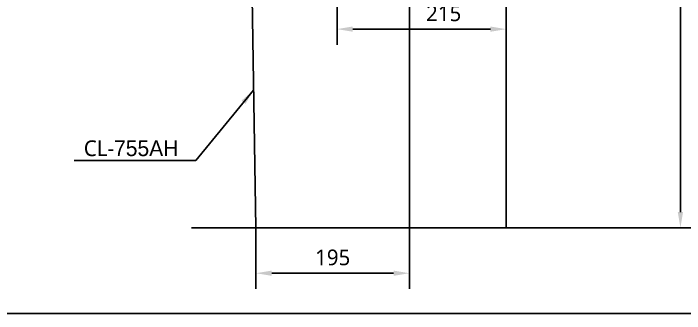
# Model space of a CAD drawing. Extents: x 6362 to 12807, y 0 to 2100.
# Drawn here: x 8135 to 8988, y 0 to 382 of the extents above; entities that cross this region are included whole.
import ezdxf

# ---------------------------------------------------------------- set-up
doc = ezdxf.new("R2010")
doc.units = 0
doc.header["$LTSCALE"] = 20
doc.header["$MEASUREMENT"] = 0
doc.layers.get('0').update_dxf_attribs({"linetype": 'CONTINUOUS'})
doc.layers.get('DEFPOINTS').update_dxf_attribs({"linetype": 'CONTINUOUS'})
for name, color, linetype in [('1', 1, 'CONTINUOUS'), ('5', 5, 'CONTINUOUS'), ('7', 7, 'CONTINUOUS')]:
    doc.layers.add(name, color=color, linetype=linetype)
doc.styles.get("Standard").update_dxf_attribs({"font": 'NanumGothic.ttf'})
doc.dimstyles.get("Standard").update_dxf_attribs({"dimtxt": 2.5, "dimasz": 2, "dimexe": 2, "dimexo": 1, "dimgap": 1.5, "dimtad": 1, "dimdec": 0, "dimlfac": 10, "dimrnd": 0.5, "dimzin": 0, "dimdsep": 46, "dimtxsty": 'Standard', "dimcen": 0, "dimclrt": 2, "dimadec": 0, "dimazin": 0, "dimtfac": 1, "dimtdec": 0, "dimtmove": 0, "dimatfit": 3, "dimfxl": 1, "dimtolj": 1, "dimtzin": 0, "dimarcsym": 0})

# ---------------------------------------------------------------- blocks, each defined once
blk = doc.blocks.new('*D48')
at = {"color": 3, "lineweight": -2, "transparency": 16777216}
for p, q in [((8801.87, 809.14), (9003.11, 809.14)), ((8983.11, 789.14), (8983.11, 522.47)), ((8983.11, 129.14), (8983.11, 405.82)), ((8761.62, 109.14), (9003.11, 109.14))]:
    blk.add_line(p, q, dxfattribs=at)
at = {"color": 3, "transparency": 16777216}
for points in [[(8979.77, 789.14), (8986.44, 789.14), (8983.11, 809.14)], [(8979.77, 129.14), (8986.44, 129.14), (8983.11, 109.14)]]:
    blk.add_solid(points, dxfattribs=at)
at = {"layer": 'DEFPOINTS', "color": 0, "transparency": 16777216}
for p in [(8801.87, 809.14), (8761.62, 109.14), (8983.11, 109.14)]:
    blk.add_point(p, dxfattribs=at)
at = {"color": 2, "transparency": 16777216, "insert": (8983.11, 464.14), "char_height": 20, "attachment_point": 5}
blk.add_mtext('\\A1;700\\P(참고치수이므로\\P실측 후 타공할 것)', dxfattribs=at)
blk = doc.blocks.new('*D56')
at = {"color": 3, "lineweight": -2, "transparency": 16777216}
for p, q in [((8546.62, 495.6), (8546.62, 342.05)), ((8761.62, 424.14), (8761.62, 342.05)), ((8566.62, 362.05), (8741.62, 362.05))]:
    blk.add_line(p, q, dxfattribs=at)
at = {"color": 3, "transparency": 16777216}
for points in [[(8566.62, 365.38), (8566.62, 358.71), (8546.62, 362.05)], [(8741.62, 365.38), (8741.62, 358.71), (8761.62, 362.05)]]:
    blk.add_solid(points, dxfattribs=at)
at = {"layer": 'DEFPOINTS', "color": 0, "transparency": 16777216}
for p in [(8546.62, 495.6), (8761.62, 424.14), (8761.62, 362.05)]:
    blk.add_point(p, dxfattribs=at)
at = {"color": 2, "transparency": 16777216, "insert": (8682.21, 382.05), "char_height": 20, "attachment_point": 5}
blk.add_mtext('\\A1;215', dxfattribs=at)
blk = doc.blocks.new('*D59')
at = {"layer": '1', "color": 3, "linetype": 'ByBlock', "lineweight": -2, "transparency": 16777216}
for p, q in [((8443.62, 109.14), (8443.62, 31.37)), ((8638.62, 109.14), (8638.62, 31.37)), ((8463.62, 51.37), (8618.62, 51.37))]:
    blk.add_line(p, q, dxfattribs=at)
at = {"layer": '1', "color": 3, "linetype": 'ByBlock', "transparency": 16777216}
for points in [[(8463.62, 54.7), (8463.62, 48.04), (8443.62, 51.37)], [(8618.62, 54.7), (8618.62, 48.04), (8638.62, 51.37)]]:
    blk.add_solid(points, dxfattribs=at)
at = {"layer": 'DEFPOINTS', "color": 0, "linetype": 'ByBlock', "transparency": 16777216}
for p in [(8443.62, 109.14), (8638.62, 109.14), (8638.62, 51.37)]:
    blk.add_point(p, dxfattribs=at)
at = {"layer": '1', "color": 2, "linetype": 'ByBlock', "transparency": 16777216, "insert": (8541.12, 71.37), "char_height": 20, "attachment_point": 5}
blk.add_mtext('\\A1;195', dxfattribs=at)

msp = doc.modelspace()

# ---------------------------------------------------------------- linework, layer by layer
at = {"layer": '1'}
for p, q in [((8761.61722, 109.14283), (8761.61722, 1089.14283)), ((8361.61722, 109.14283), (8761.61722, 109.14283))]:
    msp.add_line(p, q, dxfattribs=at)
at = {"layer": '5', "color": 212}
msp.add_lwpolyline([(6361.61722, 2100), (9461.61722, 2100), (9461.61722, 0), (6361.61722, 0)], close=True, dxfattribs=at)
at = {"layer": '7'}
msp.add_lwpolyline([(8435.61656, 724.14283), (8638.61656, 724.14283), (8638.61656, 109.14283), (8454.61788, 109.14283), (8443.61656, 109.14283), (8433.6168, 722.11192, -0.418748686)], format="xyb", close=True, dxfattribs=at)

# ---------------------------------------------------------------- texts
at = {"layer": '1', "color": 2, "insert": (8284.8756, 210.31115), "char_height": 20, "attachment_point": 5}
msp.add_mtext('CL-{\\f??|b0|i0|c129|p49;755AH}', dxfattribs=at)

# ---------------------------------------------------------------- dimensions: what is measured, and where the dimension line sits
dim = msp.add_linear_dim(base=(8983.10537, 109.14283), p1=(8801.87292, 809.14283), p2=(8761.61722, 109.14283), angle=90, text='<>\\P(참고치수이므로\\P실측 후 타공할 것)', dimstyle='Standard', override={"dimtxt": 20, "dimasz": 20, "dimexe": 20, "dimexo": 0, "dimgap": 10, "dimtih": 1, "dimtoh": 1, "dimdec": 4, "dimlfac": 1, "dimzin": 8, "dimclrd": 3, "dimclre": 3, "dimtdec": 4, "dimarcsym": 1})
dim.commit()
dim.dimension.update_dxf_attribs({"geometry": '*D48', "text_midpoint": (8983.10537, 464.14283), "dimtype": 160})
dim = msp.add_linear_dim(base=(8761.61722, 362.04625), p1=(8546.61722, 495.59546), p2=(8761.61722, 424.14283), dimstyle='Standard', override={"dimtxt": 20, "dimasz": 20, "dimexe": 20, "dimexo": 0, "dimgap": 10, "dimdec": 4, "dimlfac": 1, "dimzin": 8, "dimclrd": 3, "dimclre": 3, "dimtdec": 4, "dimarcsym": 1})
dim.commit()
dim.dimension.update_dxf_attribs({"geometry": '*D56', "text_midpoint": (8682.21301, 362.04625), "dimtype": 160})
at = {"layer": '1', "linetype": 'ByBlock'}
dim = msp.add_linear_dim(base=(8638.61656, 51.36991), p1=(8443.61656, 109.14283), p2=(8638.61656, 109.14283), dimstyle='Standard', override={"dimtxt": 20, "dimasz": 20, "dimexe": 20, "dimexo": 0, "dimgap": 10, "dimdec": 4, "dimlfac": 1, "dimzin": 8, "dimclrd": 3, "dimclre": 3, "dimtdec": 4}, dxfattribs=at)
dim.commit()
dim.dimension.update_dxf_attribs({"geometry": '*D59', "text_midpoint": (8541.11656, 71.36991)})

# ---------------------------------------------------------------- leaders
msp.add_leader([(8440.4938, 284.50009), (8367.2757, 194.85158), (8212.32886, 194.85158)], dimstyle='Standard', override={"dimtxt": 20, "dimasz": 20, "dimexe": 20, "dimexo": 0, "dimgap": 10, "dimtad": 0, "dimdec": 4, "dimlfac": 1, "dimzin": 8, "dimclrd": 3, "dimclre": 3, "dimtdec": 4, "dimarcsym": 1})

doc.saveas('drawing.dxf')
